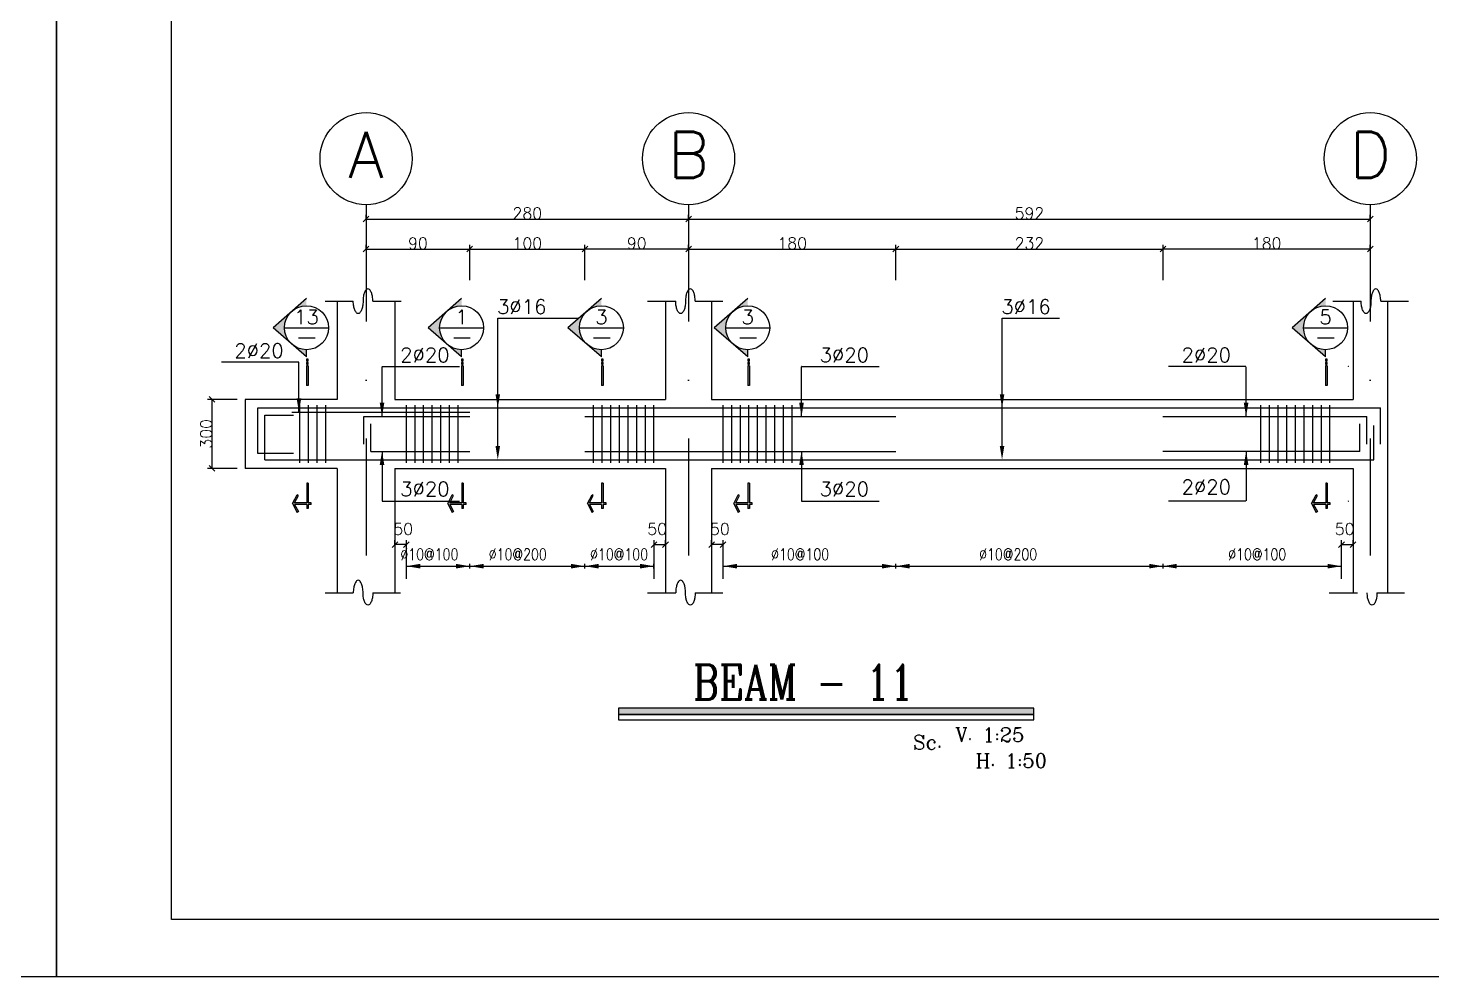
# Model space of a CAD drawing. Header units: millimetres. Extents: x -231 to 30223, y -7037 to 7120.
# Drawn here: x 17623 to 20061, y 253 to 1901 of the extents above; entities that cross this region are included whole.
import ezdxf
from ezdxf.enums import TextEntityAlignment as Align

# ---------------------------------------------------------------- set-up
doc = ezdxf.new("R2010")
doc.units = ezdxf.units.MM
for name, pattern in [('CENTER', [2, 1.25, -0.25, 0.25, -0.25]), ('DASHDOTX2', [50.8, 25.4, -12.7, 0, -12.7]), ('DASHED', [0.75, 0.5, -0.25])]:
    doc.linetypes.add(name, pattern=pattern)
for name, color, linetype in [('2', 2, 'Continuous'), ('3', 3, 'Continuous'), ('44', 150, 'Continuous'), ('5', 7, 'Continuous'), ('ax', 1, 'DASHDOTX2'), ('AXE', 8, 'CENTER'), ('CADR', 2, 'Continuous'), ('COV', 4, 'Continuous'), ('DIM', 1, 'Continuous'), ('DST', 1, 'Continuous'), ('HAT', 4, 'Continuous'), ('KH', 3, 'Continuous'), ('STT', 6, 'Continuous'), ('TEX', 4, 'Continuous'), ('TX', 2, 'Continuous'), ('TX1', 3, 'Continuous')]:
    doc.layers.add(name, color=color, linetype=linetype)
doc.styles.add('RC2', font='ROMANC.SHX', dxfattribs={"height": 25})
doc.styles.add('RC5', font='ROMANC.SHX', dxfattribs={"height": 50})
doc.styles.add('ROMANS', font='romans.shx')
doc.dimstyles.new('SC25', dxfattribs={"dimscale": 0.1, "dimtxt": 200, "dimasz": 0.5, "dimexe": 75, "dimexo": 0, "dimgap": 0, "dimtad": 1, "dimdec": 0, "dimlfac": 2.5, "dimdsep": 46, "dimtxsty": 'ROMANS', "dimblk": 'TIC', "dimcen": 0, "dimclrd": 44, "dimclre": 13, "dimclrt": 62, "dimadec": 0, "dimazin": 0, "dimtfac": 0.925926, "dimtdec": 0, "dimtix": 1, "dimtmove": 2, "dimatfit": 3, "dimldrblk": 'TIC', "dimfxl": 1, "dimtolj": 1, "dimarcsym": 0})
doc.dimstyles.new('SC50', dxfattribs={"dimscale": 0.1, "dimtxt": 200, "dimasz": 0.5, "dimexe": 75, "dimexo": 0, "dimgap": 0, "dimtad": 1, "dimdec": 0, "dimlfac": 0.5, "dimdsep": 46, "dimtxsty": 'ROMANS', "dimblk": 'TIC', "dimcen": 0, "dimclrd": 44, "dimclre": 1, "dimclrt": 62, "dimadec": 0, "dimazin": 0, "dimtfac": 0.925926, "dimtdec": 0, "dimtix": 1, "dimtmove": 2, "dimatfit": 3, "dimldrblk": 'TIC', "dimfxl": 1, "dimtolj": 1, "dimarcsym": 0})

# ---------------------------------------------------------------- blocks, each defined once
blk = doc.blocks.new('A$C7AB130F0')
at = {"layer": 'DST'}
for p, q in [((8.2, 4), (438.2, 4)), ((8.2, 4), (438.2, 4)), ((118.2, 0), (118.2, 8)), ((318.2, 0), (318.2, 8)), ((558.2, 4), (1632.2, 4)), ((558.2, 4), (1632.2, 4)), ((858.2, 0), (858.2, 8)), ((1322.2, 0), (1322.2, 8))]:
    blk.add_line(p, q, dxfattribs=at)
for points in [[(94.2, 8), (118.2, 4), (94.2, 0)], [(142.2, 8), (118.2, 4), (142.2, 0)], [(294.2, 8), (318.2, 4), (294.2, 0)], [(342.2, 8), (318.2, 4), (342.2, 0)], [(834.2, 8), (858.2, 4), (834.2, 0)], [(882.2, 8), (858.2, 4), (882.2, 0)], [(1298.2, 8), (1322.2, 4), (1298.2, 0)], [(1346.2, 8), (1322.2, 4), (1346.2, 0)]]:
    blk.add_solid(points, dxfattribs=at)
at = {"layer": 'TX1', "style": 'ROMANS', "width": 0.8}
for s, p in [('%%c10@100', (-2.3, 14.7)), ('%%c10@200', (151.2, 14.6)), ('%%c10@100', (327.1, 14.7)), ('%%c10@100', (641.6, 14.7)), ('%%c10@200', (1002.9, 14.6)), ('%%c10@100', (1435.4, 14.7))]:
    blk.add_text(s, height=20, dxfattribs=at).set_placement(p)
blk = doc.blocks.new('TIC')
blk.add_line((-100, -100), (100, 100))
blk = doc.blocks.new('*D255')
at = {"layer": 'DIM', "color": 1, "lineweight": -2, "transparency": 16777216}
for p, q in [((18769.8, 1569.4), (18769.8, 1576.9)), ((19953.8, 1569.4), (19953.8, 1576.9))]:
    blk.add_line(p, q, dxfattribs=at)
at = {"layer": 'DIM', "color": 44, "lineweight": -2, "transparency": 16777216}
blk.add_line((18769.8, 1569.4), (19953.7, 1569.4), dxfattribs=at)
at = {"layer": 'DIM', "color": 44, "lineweight": -2, "transparency": 16777216, "xscale": 0.05, "yscale": 0.05, "zscale": 0.05, "rotation": 180}
blk.add_blockref('TIC', (18769.8, 1569.4), dxfattribs=at)
at = {"layer": 'DIM', "color": 44, "lineweight": -2, "transparency": 16777216, "xscale": 0.05, "yscale": 0.05, "zscale": 0.05}
blk.add_blockref('TIC', (19953.8, 1569.4), dxfattribs=at)
at = {"layer": 'DIM', "color": 62, "transparency": 16777216, "insert": (19361.8, 1579.4), "char_height": 20, "attachment_point": 5, "style": 'ROMANS'}
blk.add_mtext('\\A1;592', dxfattribs=at)
blk = doc.blocks.new('*D256')
at = {"layer": 'DIM', "color": 1, "lineweight": -2, "transparency": 16777216}
for p, q in [((19129.8, 1463.5), (19129.8, 1524.8)), ((19593.8, 1463.5), (19593.8, 1524.8))]:
    blk.add_line(p, q, dxfattribs=at)
at = {"layer": 'DIM', "color": 44, "lineweight": -2, "transparency": 16777216}
blk.add_line((19129.8, 1517.3), (19593.7, 1517.3), dxfattribs=at)
at = {"layer": 'DIM', "color": 44, "lineweight": -2, "transparency": 16777216, "xscale": 0.05, "yscale": 0.05, "zscale": 0.05, "rotation": 180}
blk.add_blockref('TIC', (19129.8, 1517.3), dxfattribs=at)
at = {"layer": 'DIM', "color": 44, "lineweight": -2, "transparency": 16777216, "xscale": 0.05, "yscale": 0.05, "zscale": 0.05}
blk.add_blockref('TIC', (19593.8, 1517.3), dxfattribs=at)
at = {"layer": 'DIM', "color": 62, "transparency": 16777216, "insert": (19361.8, 1527.3), "char_height": 20, "attachment_point": 5, "style": 'ROMANS'}
blk.add_mtext('\\A1;232', dxfattribs=at)
blk = doc.blocks.new('EEE')
at = {"layer": '5'}
h = blk.add_hatch(color=256, dxfattribs=at)
h.paths.add_polyline_path([(-25.1, 28.8), (-58.1, 0), (-25.1, -28.8, -0.454846)])
h.paths.add_polyline_path([(-25.1, -28.8), (0, -50.6), (0, -38.2, -0.181206)])
h.paths.add_polyline_path([(0, 38.2), (0, 50.6), (-25.1, 28.8, -0.181206)])
h = blk.add_hatch(color=256, dxfattribs=at)
h.paths.add_polyline_path([(2.9, -57.6), (2.9, -54.7), (0, -54.7), (0, -57.6)])
h.paths.add_polyline_path([(0, -63.5), (2.9, -63.5), (2.9, -60.5), (0, -60.5)])
h.paths.add_polyline_path([(2.9, -66.4), (0, -66.4), (0, -100.6), (2.9, -100.6)])
blk.add_hatch(color=256, dxfattribs=at).paths.add_polyline_path([(0.4, -306.8), (0.4, -314.3), (2.9, -314.3), (2.9, -306.8), (8, -306.8), (8, -304.3), (2.9, -304.3), (2.9, -270), (0.4, -270), (0.4, -304.3), (-20.7, -304.3), (-14.1, -291.7), (-16.3, -290.5), (-24.2, -305.6), (-16.3, -320.7), (-14.1, -319.5), (-20.7, -306.8)])
at = {"layer": '2'}
for p, q in [((0, 50.6), (-58.1, 0)), ((0, -50.6), (-58.1, 0)), ((-38.2, 0), (38.2, 0)), ((0, -50.6), (0, -38.2)), ((2.9, -66.4), (0, -66.4)), ((0, -66.4), (0, -100.6)), ((2.9, -66.4), (2.9, -100.6)), ((2.9, -100.6), (0, -100.6)), ((-24.2, -305.6), (-16.3, -290.5)), ((-14.1, -291.7), (-16.3, -290.5)), ((2.9, -270), (0.4, -270)), ((-24.2, -305.6), (-16.3, -320.7)), ((2.9, -314.3), (0.4, -314.3)), ((8, -306.8), (8, -304.3)), ((-14.1, -319.5), (-16.3, -320.7))]:
    blk.add_line(p, q, dxfattribs=at)
for points in [[(0, -57.6), (2.9, -57.6), (2.9, -54.7), (0, -54.7)], [(0, -63.5), (2.9, -63.5), (2.9, -60.5), (0, -60.5)]]:
    blk.add_lwpolyline(points, close=True, dxfattribs=at)
for points in [[(0.4, -304.3), (-20.7, -304.3), (-14.1, -291.7)], [(0.4, -270), (0.4, -304.3)], [(2.9, -270), (2.9, -304.3)], [(0.4, -306.8), (-20.7, -306.8), (-14.1, -319.5)], [(0.4, -306.8), (0.4, -314.3)], [(8, -304.3), (2.9, -304.3)], [(8, -306.8), (2.9, -306.8)], [(2.9, -306.8), (2.9, -314.3)]]:
    blk.add_lwpolyline(points, dxfattribs=at)
blk.add_circle((0, 0), 38.2, dxfattribs=at)
at = {"layer": '3'}
blk.add_line((-13.7, -17.7), (15, -17.7), dxfattribs=at)
at = {"layer": 'TX1', "style": 'ROMANS'}
blk.add_attdef('B', text='', height=25, dxfattribs=at).set_placement((0, 18.7), align=Align.MIDDLE_CENTER)
blk = doc.blocks.new('*D258')
at = {"layer": 'DIM', "color": 13, "lineweight": -2, "transparency": 16777216}
for p, q in [((17986.1, 1256.2), (17934.6, 1256.2)), ((17986.1, 1136.2), (17934.6, 1136.2))]:
    blk.add_line(p, q, dxfattribs=at)
at = {"layer": 'DIM', "color": 44, "lineweight": -2, "transparency": 16777216}
blk.add_line((17942.1, 1256.1), (17942.1, 1136.2), dxfattribs=at)
at = {"layer": 'DIM', "color": 44, "lineweight": -2, "transparency": 16777216, "xscale": 0.05, "yscale": 0.05, "zscale": 0.05}
for p, rotation in [((17942.1, 1256.2), 90), ((17942.1, 1136.2), 270)]:
    blk.add_blockref('TIC', p, dxfattribs=dict(at, rotation=rotation))
at = {"layer": 'DIM', "color": 62, "transparency": 16777216, "insert": (17932.1, 1196.2), "char_height": 20, "attachment_point": 5, "rotation": 90, "style": 'ROMANS'}
blk.add_mtext('\\A1;300', dxfattribs=at)
blk = doc.blocks.new('*D260')
at = {"layer": 'DIM', "color": 13, "lineweight": -2, "transparency": 16777216}
for p, q in [((18709.8, 944.6), (18709.8, 1011.4)), ((18729.8, 1003.9), (18729.8, 1011.4))]:
    blk.add_line(p, q, dxfattribs=at)
at = {"layer": 'DIM', "color": 44, "lineweight": -2, "transparency": 16777216}
blk.add_line((18709.8, 1003.9), (18729.7, 1003.9), dxfattribs=at)
at = {"layer": 'DIM', "color": 44, "lineweight": -2, "transparency": 16777216, "xscale": 0.05, "yscale": 0.05, "zscale": 0.05, "rotation": 180}
blk.add_blockref('TIC', (18709.8, 1003.9), dxfattribs=at)
at = {"layer": 'DIM', "color": 44, "lineweight": -2, "transparency": 16777216, "xscale": 0.05, "yscale": 0.05, "zscale": 0.05}
blk.add_blockref('TIC', (18729.8, 1003.9), dxfattribs=at)
at = {"layer": 'DIM', "color": 62, "transparency": 16777216, "insert": (18715.3, 1030.9), "char_height": 20, "attachment_point": 5, "style": 'ROMANS'}
blk.add_mtext('\\A1;50', dxfattribs=at)
blk = doc.blocks.new('*D261')
at = {"layer": 'DIM', "color": 13, "lineweight": -2, "transparency": 16777216}
for p, q in [((18259.8, 1003.9), (18259.8, 1011.4)), ((18279.8, 944.6), (18279.8, 1011.4))]:
    blk.add_line(p, q, dxfattribs=at)
at = {"layer": 'DIM', "color": 44, "lineweight": -2, "transparency": 16777216}
blk.add_line((18279.7, 1003.9), (18259.8, 1003.9), dxfattribs=at)
at = {"layer": 'DIM', "color": 44, "lineweight": -2, "transparency": 16777216, "xscale": 0.05, "yscale": 0.05, "zscale": 0.05, "rotation": 180}
blk.add_blockref('TIC', (18259.8, 1003.9), dxfattribs=at)
at = {"layer": 'DIM', "color": 44, "lineweight": -2, "transparency": 16777216, "xscale": 0.05, "yscale": 0.05, "zscale": 0.05}
blk.add_blockref('TIC', (18279.8, 1003.9), dxfattribs=at)
at = {"layer": 'DIM', "color": 62, "transparency": 16777216, "insert": (18274.2, 1030.9), "char_height": 20, "attachment_point": 5, "style": 'ROMANS'}
blk.add_mtext('\\A1;50', dxfattribs=at)
blk = doc.blocks.new('*D262')
at = {"layer": 'DIM', "color": 13, "lineweight": -2, "transparency": 16777216}
for p, q in [((18809.8, 1003.9), (18809.8, 1011.4)), ((18829.8, 944.6), (18829.8, 1011.4))]:
    blk.add_line(p, q, dxfattribs=at)
at = {"layer": 'DIM', "color": 44, "lineweight": -2, "transparency": 16777216}
blk.add_line((18829.7, 1003.9), (18809.8, 1003.9), dxfattribs=at)
at = {"layer": 'DIM', "color": 44, "lineweight": -2, "transparency": 16777216, "xscale": 0.05, "yscale": 0.05, "zscale": 0.05, "rotation": 180}
blk.add_blockref('TIC', (18809.8, 1003.9), dxfattribs=at)
at = {"layer": 'DIM', "color": 44, "lineweight": -2, "transparency": 16777216, "xscale": 0.05, "yscale": 0.05, "zscale": 0.05}
blk.add_blockref('TIC', (18829.8, 1003.9), dxfattribs=at)
at = {"layer": 'DIM', "color": 62, "transparency": 16777216, "insert": (18824.2, 1030.9), "char_height": 20, "attachment_point": 5, "style": 'ROMANS'}
blk.add_mtext('\\A1;50', dxfattribs=at)
blk = doc.blocks.new('*D277')
at = {"layer": 'DIM', "color": 1, "lineweight": -2, "transparency": 16777216}
for p, q in [((18769.8, 1517.3), (18769.8, 1524.8)), ((19129.8, 1463.5), (19129.8, 1524.8))]:
    blk.add_line(p, q, dxfattribs=at)
at = {"layer": 'DIM', "color": 44, "lineweight": -2, "transparency": 16777216}
blk.add_line((18769.8, 1517.3), (19129.7, 1517.3), dxfattribs=at)
at = {"layer": 'DIM', "color": 44, "lineweight": -2, "transparency": 16777216, "xscale": 0.05, "yscale": 0.05, "zscale": 0.05, "rotation": 180}
blk.add_blockref('TIC', (18769.8, 1517.3), dxfattribs=at)
at = {"layer": 'DIM', "color": 44, "lineweight": -2, "transparency": 16777216, "xscale": 0.05, "yscale": 0.05, "zscale": 0.05}
blk.add_blockref('TIC', (19129.8, 1517.3), dxfattribs=at)
at = {"layer": 'DIM', "color": 62, "transparency": 16777216, "insert": (18949.8, 1527.3), "char_height": 20, "attachment_point": 5, "style": 'ROMANS'}
blk.add_mtext('\\A1;180', dxfattribs=at)
blk = doc.blocks.new('*D278')
at = {"layer": 'DIM', "color": 1, "lineweight": -2, "transparency": 16777216}
for p, q in [((18389.8, 1517.3), (18389.8, 1524.8)), ((18589.8, 1463.5), (18589.8, 1524.8))]:
    blk.add_line(p, q, dxfattribs=at)
at = {"layer": 'DIM', "color": 44, "lineweight": -2, "transparency": 16777216}
blk.add_line((18389.8, 1517.3), (18589.7, 1517.3), dxfattribs=at)
at = {"layer": 'DIM', "color": 44, "lineweight": -2, "transparency": 16777216, "xscale": 0.05, "yscale": 0.05, "zscale": 0.05, "rotation": 180}
blk.add_blockref('TIC', (18389.8, 1517.3), dxfattribs=at)
at = {"layer": 'DIM', "color": 44, "lineweight": -2, "transparency": 16777216, "xscale": 0.05, "yscale": 0.05, "zscale": 0.05}
blk.add_blockref('TIC', (18589.8, 1517.3), dxfattribs=at)
at = {"layer": 'DIM', "color": 62, "transparency": 16777216, "insert": (18489.8, 1527.3), "char_height": 20, "attachment_point": 5, "style": 'ROMANS'}
blk.add_mtext('\\A1;100', dxfattribs=at)
blk = doc.blocks.new('*D279')
at = {"layer": 'DIM', "color": 1, "lineweight": -2, "transparency": 16777216}
for p, q in [((18589.8, 1463.5), (18589.8, 1524.8)), ((18769.8, 1517.3), (18769.8, 1524.8))]:
    blk.add_line(p, q, dxfattribs=at)
at = {"layer": 'DIM', "color": 44, "lineweight": -2, "transparency": 16777216}
blk.add_line((18769.7, 1517.3), (18589.8, 1517.3), dxfattribs=at)
at = {"layer": 'DIM', "color": 44, "lineweight": -2, "transparency": 16777216, "xscale": 0.05, "yscale": 0.05, "zscale": 0.05, "rotation": 180}
blk.add_blockref('TIC', (18589.8, 1517.3), dxfattribs=at)
at = {"layer": 'DIM', "color": 44, "lineweight": -2, "transparency": 16777216, "xscale": 0.05, "yscale": 0.05, "zscale": 0.05}
blk.add_blockref('TIC', (18769.8, 1517.3), dxfattribs=at)
at = {"layer": 'DIM', "color": 62, "transparency": 16777216, "insert": (18679.8, 1527.3), "char_height": 20, "attachment_point": 5, "style": 'ROMANS'}
blk.add_mtext('\\A1;90', dxfattribs=at)
blk = doc.blocks.new('*D280')
at = {"layer": 'DIM', "color": 1, "lineweight": -2, "transparency": 16777216}
for p, q in [((18209.8, 1517.3), (18209.8, 1524.8)), ((18389.8, 1463.5), (18389.8, 1524.8))]:
    blk.add_line(p, q, dxfattribs=at)
at = {"layer": 'DIM', "color": 44, "lineweight": -2, "transparency": 16777216}
blk.add_line((18209.8, 1517.3), (18389.7, 1517.3), dxfattribs=at)
at = {"layer": 'DIM', "color": 44, "lineweight": -2, "transparency": 16777216, "xscale": 0.05, "yscale": 0.05, "zscale": 0.05, "rotation": 180}
blk.add_blockref('TIC', (18209.8, 1517.3), dxfattribs=at)
at = {"layer": 'DIM', "color": 44, "lineweight": -2, "transparency": 16777216, "xscale": 0.05, "yscale": 0.05, "zscale": 0.05}
blk.add_blockref('TIC', (18389.8, 1517.3), dxfattribs=at)
at = {"layer": 'DIM', "color": 62, "transparency": 16777216, "insert": (18299.8, 1527.3), "char_height": 20, "attachment_point": 5, "style": 'ROMANS'}
blk.add_mtext('\\A1;90', dxfattribs=at)
blk = doc.blocks.new('*D281')
at = {"layer": 'DIM', "color": 1, "lineweight": -2, "transparency": 16777216}
for p, q in [((18209.8, 1569.4), (18209.8, 1576.9)), ((18769.8, 1569.4), (18769.8, 1576.9))]:
    blk.add_line(p, q, dxfattribs=at)
at = {"layer": 'DIM', "color": 44, "lineweight": -2, "transparency": 16777216}
blk.add_line((18209.8, 1569.4), (18769.7, 1569.4), dxfattribs=at)
at = {"layer": 'DIM', "color": 44, "lineweight": -2, "transparency": 16777216, "xscale": 0.05, "yscale": 0.05, "zscale": 0.05, "rotation": 180}
blk.add_blockref('TIC', (18209.8, 1569.4), dxfattribs=at)
at = {"layer": 'DIM', "color": 44, "lineweight": -2, "transparency": 16777216, "xscale": 0.05, "yscale": 0.05, "zscale": 0.05}
blk.add_blockref('TIC', (18769.8, 1569.4), dxfattribs=at)
at = {"layer": 'DIM', "color": 62, "transparency": 16777216, "insert": (18489.8, 1579.4), "char_height": 20, "attachment_point": 5, "style": 'ROMANS'}
blk.add_mtext('\\A1;280', dxfattribs=at)
blk = doc.blocks.new('*D295')
at = {"layer": 'DIM', "color": 13, "lineweight": -2, "transparency": 16777216}
for p, q in [((19903.8, 944.6), (19903.8, 1011.4)), ((19923.8, 1003.9), (19923.8, 1011.4))]:
    blk.add_line(p, q, dxfattribs=at)
at = {"layer": 'DIM', "color": 44, "lineweight": -2, "transparency": 16777216}
blk.add_line((19903.8, 1003.9), (19923.7, 1003.9), dxfattribs=at)
at = {"layer": 'DIM', "color": 44, "lineweight": -2, "transparency": 16777216, "xscale": 0.05, "yscale": 0.05, "zscale": 0.05, "rotation": 180}
blk.add_blockref('TIC', (19903.8, 1003.9), dxfattribs=at)
at = {"layer": 'DIM', "color": 44, "lineweight": -2, "transparency": 16777216, "xscale": 0.05, "yscale": 0.05, "zscale": 0.05}
blk.add_blockref('TIC', (19923.8, 1003.9), dxfattribs=at)
at = {"layer": 'DIM', "color": 62, "transparency": 16777216, "insert": (19909.3, 1030.9), "char_height": 20, "attachment_point": 5, "style": 'ROMANS'}
blk.add_mtext('\\A1;50', dxfattribs=at)
blk = doc.blocks.new('*D307')
at = {"layer": 'DIM', "color": 1, "lineweight": -2, "transparency": 16777216}
for p, q in [((19593.8, 1463.5), (19593.8, 1524.8)), ((19953.8, 1517.3), (19953.8, 1524.8))]:
    blk.add_line(p, q, dxfattribs=at)
at = {"layer": 'DIM', "color": 44, "lineweight": -2, "transparency": 16777216}
blk.add_line((19953.7, 1517.3), (19593.8, 1517.3), dxfattribs=at)
at = {"layer": 'DIM', "color": 44, "lineweight": -2, "transparency": 16777216, "xscale": 0.05, "yscale": 0.05, "zscale": 0.05, "rotation": 180}
blk.add_blockref('TIC', (19593.8, 1517.3), dxfattribs=at)
at = {"layer": 'DIM', "color": 44, "lineweight": -2, "transparency": 16777216, "xscale": 0.05, "yscale": 0.05, "zscale": 0.05}
blk.add_blockref('TIC', (19953.8, 1517.3), dxfattribs=at)
at = {"layer": 'DIM', "color": 62, "transparency": 16777216, "insert": (19773.8, 1527.3), "char_height": 20, "attachment_point": 5, "style": 'ROMANS'}
blk.add_mtext('\\A1;180', dxfattribs=at)

msp = doc.modelspace()

# ---------------------------------------------------------------- linework, layer by layer
at = {"layer": '2'}
for centre in [(18209.751332, 1674.368976), (18769.751332, 1674.368976), (19953.751332, 1674.368976)]:
    msp.add_circle(centre, 80, dxfattribs=at)
at = {"layer": '3'}
for points in [[(19369.555484, 719.331573), (18648.19627, 719.331573), (18648.19627, 708.670171), (19369.555484, 708.670171)], [(19369.555484, 708.670171), (18648.19627, 708.670171), (18648.19627, 699.074915), (19369.555484, 699.074915)]]:
    msp.add_lwpolyline(points, close=True, dxfattribs=at)
msp.add_trace([(18648.19627, 719.331573), (18648.19627, 708.670171), (19369.555484, 719.331573), (19369.555484, 708.670171)], dxfattribs=at)
at = {"layer": 'ax', "ltscale": 8}
for p, q in [((18209.751332, 1594.368976), (18209.751332, 900.421029)), ((18769.751332, 1594.368976), (18769.751332, 900.421029)), ((19953.751332, 1594.368976), (19953.751332, 900.421029))]:
    msp.add_line(p, q, dxfattribs=at)
at = {"layer": 'CADR', "color": 15}
for points in [[(17672.062068, 6192.621269), (17672.062068, 252.621269), (9262.062068, 252.621269), (9262.062068, 6192.621269), (17672.062068, 6192.621269)], [(26082.062068, 6192.621269), (26082.062068, 252.621269), (17672.062068, 252.621269), (17672.062068, 6192.621269), (26082.062068, 6192.621269)]]:
    msp.add_lwpolyline(points, dxfattribs=at)
at = {"layer": 'CADR'}
msp.add_lwpolyline([(25982.062068, 6092.621269), (25982.062068, 352.621269), (17872.062068, 352.621269), (17872.062068, 6092.621269)], close=True, dxfattribs=at)
at = {"layer": 'COV'}
for p, q in [((18159.751332, 1426.644402), (18159.751332, 1256.162996)), ((18259.751332, 1426.644402), (18259.751332, 1256.162996)), ((18729.751332, 1426.644402), (18729.751332, 1256.162996)), ((18809.751332, 1426.644402), (18809.751332, 1256.162996)), ((19923.751332, 1426.644402), (19923.751332, 1256.162996)), ((19983.751332, 1426.644402), (19983.751332, 920.236718)), ((17999.751332, 1256.162996), (17999.751332, 1136.162996)), ((18159.751332, 1256.162996), (17999.751332, 1256.162996)), ((18259.751332, 1256.162996), (18729.751332, 1256.162996)), ((18809.751332, 1256.162996), (19923.751332, 1256.162996)), ((18159.751332, 1136.162996), (17999.751332, 1136.162996)), ((18159.751332, 1136.162996), (18159.751332, 920.236718)), ((18259.751332, 1136.162996), (18259.751332, 920.236718)), ((18259.751332, 1136.162996), (18729.751332, 1136.162996)), ((18729.751332, 1136.162996), (18729.751332, 920.236718)), ((18809.751332, 1136.162996), (19923.751332, 1136.162996)), ((18809.751332, 1136.162996), (18809.751332, 920.236718)), ((19923.751332, 1136.162996), (19923.751332, 920.236718))]:
    msp.add_line(p, q, dxfattribs=at)
at = {"layer": 'DST'}
for p, q in [((18138.478332, 1426.644402), (18187.578672, 1426.644402)), ((18221.395482, 1426.644402), (18270.495822, 1426.644402)), ((18698.478332, 1426.644402), (18747.578672, 1426.644402)), ((18781.395482, 1426.644402), (18829.437765, 1426.644402)), ((19888.921933, 1426.644402), (19938.022273, 1426.644402)), ((19971.839082, 1426.644402), (20019.881366, 1426.644402)), ((18438.479891, 1397.298281), (18578.402423, 1397.298281)), ((18438.479891, 1241.162996), (18438.479891, 1397.298281)), ((19314.269408, 1397.298281), (19414.19194, 1397.298281)), ((19314.269408, 1241.162996), (19314.269408, 1397.298281)), ((18092.600298, 1320.779544), (17958.47205, 1320.779544)), ((18093.100298, 1233.799466), (18093.100298, 1320.279544)), ((18438.479891, 1175.162996), (18438.479891, 1319.230639)), ((19314.269408, 1175.162996), (19314.269408, 1319.230639)), ((18237.454513, 1226.162996), (18237.454513, 1312.643075)), ((18237.954513, 1313.143075), (18372.082761, 1313.143075)), ((18965.967671, 1226.162996), (18965.967671, 1312.643075)), ((18966.467671, 1313.143075), (19100.595919, 1313.143075)), ((19737.619531, 1313.143075), (19603.491283, 1313.143075)), ((19738.119531, 1226.162996), (19738.119531, 1312.643075)), ((18237.454513, 1166.162996), (18237.454513, 1079.682918)), ((18965.967671, 1166.162996), (18965.967671, 1079.682918)), ((19738.119531, 1166.162996), (19738.119531, 1079.682918)), ((18237.954513, 1079.182918), (18372.082761, 1079.182918)), ((18966.467671, 1079.182918), (19100.595919, 1079.182918)), ((19737.619531, 1079.182918), (19603.491283, 1079.182918)), ((18279.751332, 962.304133), (18279.751332, 970.304133)), ((18279.751332, 966.304133), (18709.751332, 966.304133)), ((18709.751332, 962.304133), (18709.751332, 970.304133)), ((18829.751332, 962.304133), (18829.751332, 970.304133)), ((18829.751332, 966.304133), (19903.751332, 966.304133)), ((19903.751332, 962.304133), (19903.751332, 970.304133)), ((18138.478332, 920.236718), (18187.578672, 920.236718)), ((18221.395482, 920.236718), (18269.437765, 920.236718)), ((18698.478332, 920.236718), (18747.578672, 920.236718)), ((18781.395482, 920.236718), (18829.437765, 920.236718)), ((19882.478332, 920.236718), (19931.578672, 920.236718)), ((19965.395481, 920.236718), (20013.437765, 920.236718))]:
    msp.add_line(p, q, dxfattribs=at)
for points in [[(18221.395482, 1426.644402, 0.0403680359), (18220.685842, 1435.41971, 0.0533262152), (18218.919303, 1441.854311, 0.0964678183), (18215.650039, 1446.990607, 0.2057382443), (18212.94128, 1448.154461, 0.2057382443), (18210.232521, 1446.990607, 0.0964678183), (18206.963256, 1441.854311, 0.0533262152), (18205.196717, 1435.41971, 0.0403680359), (18204.487077, 1426.644402, 0.0403680359)], [(18781.395482, 1426.644402, 0.0403680359), (18780.685842, 1435.41971, 0.0533262152), (18778.919303, 1441.854311, 0.0964678183), (18775.650039, 1446.990607, 0.2057382443), (18772.94128, 1448.154461, 0.2057382443), (18770.232521, 1446.990607, 0.0964678183), (18766.963256, 1441.854311, 0.0533262152), (18765.196717, 1435.41971, 0.0403680359), (18764.487077, 1426.644402, 0.0403680359)], [(19971.839082, 1426.644402, 0.0403680359), (19971.129442, 1435.41971, 0.0533262152), (19969.362904, 1441.854311, 0.0964678183), (19966.093639, 1446.990607, 0.2057382443), (19963.38488, 1448.154461, 0.2057382443), (19960.676121, 1446.990607, 0.0964678183), (19957.406856, 1441.854311, 0.0533262152), (19955.640318, 1435.41971, 0.0403680359), (19954.930677, 1426.644402, 0.0403680359)], [(18204.487077, 1426.644402, -0.0403680359), (18203.777437, 1417.869094, -0.0533262152), (18202.010899, 1411.434493, -0.0964678183), (18198.741634, 1406.298197, -0.2057382443), (18196.032875, 1405.134343, -0.2057382443), (18193.324116, 1406.298197, -0.0964678183), (18190.054851, 1411.434493, -0.0533262152), (18188.288313, 1417.869094, -0.0403680359), (18187.578672, 1426.644402, -0.0403680359)], [(18764.487077, 1426.644402, -0.0403680359), (18763.777437, 1417.869094, -0.0533262152), (18762.010899, 1411.434493, -0.0964678183), (18758.741634, 1406.298197, -0.2057382443), (18756.032875, 1405.134343, -0.2057382443), (18753.324116, 1406.298197, -0.0964678183), (18750.054851, 1411.434493, -0.0533262152), (18748.288313, 1417.869094, -0.0403680359), (18747.578672, 1426.644402, -0.0403680359)], [(19954.930677, 1426.644402, -0.0403680359), (19954.221037, 1417.869094, -0.0533262152), (19952.454499, 1411.434493, -0.0964678183), (19949.185234, 1406.298197, -0.2057382443), (19946.476475, 1405.134343, -0.2057382443), (19943.767716, 1406.298197, -0.0964678183), (19940.498451, 1411.434493, -0.0533262152), (19938.731913, 1417.869094, -0.0403680359), (19938.022273, 1426.644402, -0.0403680359)], [(18204.487077, 920.236718, 0.0403680359), (18203.777437, 929.012025, 0.0533262152), (18202.010899, 935.446627, 0.0964678183), (18198.741634, 940.582923, 0.2057382443), (18196.032875, 941.746777, 0.2057382443), (18193.324116, 940.582923, 0.0964678183), (18190.054851, 935.446627, 0.0533262152), (18188.288313, 929.012025, 0.0403680359), (18187.578672, 920.236718, 0.0403680359)], [(18764.487077, 920.236718, 0.0403680359), (18763.777437, 929.012025, 0.0533262152), (18762.010899, 935.446627, 0.0964678183), (18758.741634, 940.582923, 0.2057382443), (18756.032875, 941.746777, 0.2057382443), (18753.324116, 940.582923, 0.0964678183), (18750.054851, 935.446627, 0.0533262152), (18748.288313, 929.012025, 0.0403680359), (18747.578672, 920.236718, 0.0403680359)], [(18221.395482, 920.236718, -0.0403680359), (18220.685842, 911.46141, -0.0533262152), (18218.919303, 905.026809, -0.0964678183), (18215.650039, 899.890513, -0.2057382443), (18212.94128, 898.726659, -0.2057382443), (18210.232521, 899.890513, -0.0964678183), (18206.963256, 905.026809, -0.0533262152), (18205.196717, 911.46141, -0.0403680359), (18204.487077, 920.236718, -0.0403680359)], [(18781.395482, 920.236718, -0.0403680359), (18780.685842, 911.46141, -0.0533262152), (18778.919303, 905.026809, -0.0964678183), (18775.650039, 899.890513, -0.2057382443), (18772.94128, 898.726659, -0.2057382443), (18770.232521, 899.890513, -0.0964678183), (18766.963256, 905.026809, -0.0533262152), (18765.196717, 911.46141, -0.0403680359), (18764.487077, 920.236718, -0.0403680359)], [(19965.395481, 920.236718, -0.0403680359), (19964.685841, 911.46141, -0.0533262152), (19962.919303, 905.026809, -0.0964678183), (19959.650038, 899.890513, -0.2057382443), (19956.941279, 898.726659, -0.2057382443), (19954.23252, 899.890513, -0.0964678183), (19950.963255, 905.026809, -0.0533262152), (19949.196717, 911.46141, -0.0403680359), (19948.487077, 920.236718, -0.0403680359)]]:
    msp.add_lwpolyline(points, format="xyb", dxfattribs=at)
for centre, start, end in [((18092.600298, 1320.279544), 0, 90), ((18237.954513, 1312.643075), 90, 180), ((18966.467671, 1312.643075), 90, 180), ((19915.548151, 1312.643075), 0, 90), ((18237.954513, 1079.682918), 180, 270), ((18966.467671, 1079.682918), 180, 270), ((19915.548151, 1079.682918), 270, 0)]:
    msp.add_arc(centre, 0.5, start, end, dxfattribs=at)
for points in [[(18097.100298, 1257.799466), (18093.100298, 1233.799466), (18089.100298, 1257.799466)], [(18233.454513, 1250.162996), (18237.454513, 1226.162996), (18241.454513, 1250.162996)], [(18434.479891, 1265.162996), (18438.479891, 1241.162996), (18442.479891, 1265.162996)], [(18961.967671, 1250.162996), (18965.967671, 1226.162996), (18969.967671, 1250.162996)], [(19310.269408, 1265.162996), (19314.269408, 1241.162996), (19318.269408, 1265.162996)], [(19742.119531, 1250.162996), (19738.119531, 1226.162996), (19734.119531, 1250.162996)], [(18434.479891, 1175.162996), (18438.479891, 1151.162996), (18442.479891, 1175.162996)], [(19310.269408, 1175.162996), (19314.269408, 1151.162996), (19318.269408, 1175.162996)], [(18233.454513, 1142.162996), (18237.454513, 1166.162996), (18241.454513, 1142.162996)], [(18961.967671, 1142.162996), (18965.967671, 1166.162996), (18969.967671, 1142.162996)], [(19742.119531, 1142.162996), (19738.119531, 1166.162996), (19734.119531, 1142.162996)], [(18303.751332, 970.304133), (18279.751332, 966.304133), (18303.751332, 962.304133)], [(18685.751332, 970.304133), (18709.751332, 966.304133), (18685.751332, 962.304133)], [(18853.751332, 970.304133), (18829.751332, 966.304133), (18853.751332, 962.304133)], [(19879.751332, 970.304133), (19903.751332, 966.304133), (19879.751332, 962.304133)]]:
    msp.add_solid(points, dxfattribs=at)
at = {"layer": 'KH'}
for p, q in [((18094.751332, 1145.636177), (18094.751332, 1246.162996)), ((18109.751332, 1145.636177), (18109.751332, 1246.162996)), ((18124.751332, 1145.636177), (18124.751332, 1246.162996)), ((18139.751332, 1145.636177), (18139.751332, 1246.162996)), ((18279.751332, 1145.636177), (18279.751332, 1246.162996)), ((18294.751332, 1145.636177), (18294.751332, 1246.162996)), ((18309.751332, 1145.636177), (18309.751332, 1246.162996)), ((18324.751332, 1145.636177), (18324.751332, 1246.162996)), ((18339.751332, 1145.636177), (18339.751332, 1246.162996)), ((18354.751332, 1145.636177), (18354.751332, 1246.162996)), ((18369.751332, 1145.636177), (18369.751332, 1246.162996)), ((18604.751332, 1145.636177), (18604.751332, 1246.162996)), ((18619.751332, 1145.636177), (18619.751332, 1246.162996)), ((18634.751332, 1145.636177), (18634.751332, 1246.162996)), ((18649.751332, 1145.636177), (18649.751332, 1246.162996)), ((18664.751332, 1145.636177), (18664.751332, 1246.162996)), ((18679.751332, 1145.636177), (18679.751332, 1246.162996)), ((18694.751332, 1145.636177), (18694.751332, 1246.162996)), ((18709.751332, 1145.636177), (18709.751332, 1246.162996)), ((18829.751332, 1145.636177), (18829.751332, 1246.162996)), ((18844.751332, 1145.636177), (18844.751332, 1246.162996)), ((18859.751332, 1145.636177), (18859.751332, 1246.162996)), ((18874.751332, 1145.636177), (18874.751332, 1246.162996)), ((18889.751332, 1145.636177), (18889.751332, 1246.162996)), ((18904.751332, 1145.636177), (18904.751332, 1246.162996)), ((18919.751332, 1145.636177), (18919.751332, 1246.162996)), ((18919.751332, 1145.636177), (18919.751332, 1246.162996)), ((18934.751332, 1145.636177), (18934.751332, 1246.162996)), ((18949.751332, 1145.636177), (18949.751332, 1246.162996)), ((19763.751332, 1145.636177), (19763.751332, 1246.162996)), ((19778.751332, 1145.636177), (19778.751332, 1246.162996)), ((19793.751332, 1145.636177), (19793.751332, 1246.162996)), ((19808.751332, 1145.636177), (19808.751332, 1246.162996)), ((19823.751332, 1145.636177), (19823.751332, 1246.162996)), ((19838.751332, 1145.636177), (19838.751332, 1246.162996)), ((19853.751332, 1145.636177), (19853.751332, 1246.162996)), ((19868.751332, 1145.636177), (19868.751332, 1246.162996)), ((19883.751332, 1145.636177), (19883.751332, 1246.162996))]:
    msp.add_line(p, q, dxfattribs=at)
at = {"layer": 'STT'}
for p, q in [((18021.751332, 1241.162996), (19971.751332, 1241.162996)), ((18021.751332, 1162.226153), (18021.751332, 1241.162996)), ((18021.751332, 1178.353498), (18021.751332, 1241.162996)), ((18033.751332, 1228.578361), (18083.751332, 1228.578361)), ((18033.751332, 1151.162996), (18033.751332, 1228.578361)), ((18080.672552, 1233.799466), (18389.751332, 1233.799466)), ((18205.751332, 1226.162996), (18389.751332, 1226.162996)), ((18205.751332, 1178.353498), (18205.751332, 1226.162996)), ((18589.751332, 1226.162996), (19129.751332, 1226.162996)), ((19593.751332, 1226.162996), (19947.751332, 1226.162996)), ((19947.751332, 1178.353498), (19947.751332, 1226.162996)), ((19971.751332, 1178.353498), (19971.751332, 1241.162996)), ((18033.751332, 1151.162996), (18033.751332, 1210.5334)), ((18217.751332, 1165.636177), (18217.751332, 1213.445675)), ((19935.751332, 1165.636177), (19935.751332, 1213.445675)), ((19959.751332, 1151.162996), (19959.751332, 1210.5334)), ((18083.751332, 1162.226153), (18021.751332, 1162.226153)), ((18033.751332, 1151.162996), (19959.751332, 1151.162996)), ((18217.751332, 1165.636177), (18389.751332, 1165.636177)), ((18589.751332, 1165.636177), (19129.751332, 1165.636177)), ((19935.751332, 1165.636177), (19593.751332, 1165.636177))]:
    msp.add_line(p, q, dxfattribs=at)

# ---------------------------------------------------------------- block references
at = {"layer": 'AXE', "color": 190, "linetype": 'DASHED'}
msp.add_blockref('A$C7AB130F0', (18271.585645, 962.304132), dxfattribs=at)
at = {"layer": 'HAT'}
for p, values in [((18106.285001, 1380.566777), {'B': '13'}), ((18375.684405, 1380.566777), {'B': '1'}), ((18618.4374, 1380.566777), {'B': '3'}), ((18872.521447, 1380.566777), {'B': '3'}), ((19876.07534, 1380.566777), {'B': '5'})]:
    msp.add_blockref('EEE', p, dxfattribs=at).add_auto_attribs(values)

# ---------------------------------------------------------------- texts
at = {"layer": '44', "style": 'RC5', "width": 0.8}
msp.add_text('BEAM - 11', height=60, dxfattribs=at).set_placement((18777.570147, 734.956171))
at = {"layer": 'TEX', "color": 2, "style": 'RC2'}
for s, p in [('V. 1:25', (19232.961437, 660.953097)), ('Sc. ', (19159.599313, 647.952708)), ('H. 1:50', (19268.05448, 616.075185))]:
    msp.add_text(s, height=25, dxfattribs=at).set_placement(p)
at = {"layer": 'TX', "style": 'ROMANS'}
for s, p in [('A', (18209.751332, 1681.240966)), ('B', (18769.751332, 1681.240966)), ('D', (19953.751332, 1681.240966))]:
    msp.add_text(s, height=80, dxfattribs=at).set_placement(p, align=Align.MIDDLE)
at = {"layer": 'TX1', "style": 'ROMANS'}
for s, p in [('3%%C16', (18437.382488, 1404.885772)), ('3%%C16', (19313.172006, 1404.885772)), ('2%%C20', (17980.957096, 1328.367035)), ('2%%C20', (18268.975988, 1320.730565)), ('3%%C20', (18997.489145, 1320.730565)), ('2%%C20', (19626.010637, 1320.730565)), ('3%%C20', (18268.975988, 1087.980039)), ('3%%C20', (18997.489145, 1087.980039)), ('2%%C20', (19626.010637, 1091.657373))]:
    msp.add_text(s, height=25, dxfattribs=at).set_placement(p)

# ---------------------------------------------------------------- dimensions: what is measured, and where the dimension line sits
at = {"layer": 'DIM'}
for base, p1, p2, picture, middle in [((18769.751332, 1569.368976), (18209.751332, 1569.368976), (18769.751332, 1569.368976), '*D281', (18489.751332, 1579.368976)), ((19953.751332, 1569.368976), (18769.751332, 1569.368976), (19953.751332, 1569.368976), '*D255', (19361.751332, 1579.368976)), ((18389.751332, 1517.291262), (18209.751332, 1517.291262), (18389.751332, 1463.474958), '*D280', (18299.751332, 1527.291262)), ((18589.751332, 1517.291262), (18389.751332, 1517.291262), (18589.751332, 1463.474958), '*D278', (18489.751332, 1527.291262)), ((19129.751332, 1517.291262), (18769.751332, 1517.291262), (19129.751332, 1463.474958), '*D277', (18949.751332, 1527.291262)), ((19593.751332, 1517.291262), (19129.751332, 1463.474958), (19593.751332, 1463.474958), '*D256', (19361.751332, 1527.291262))]:
    dim = msp.add_linear_dim(base=base, p1=p1, p2=p2, dimstyle='SC50', dxfattribs=at)
    dim.commit()
    dim.dimension.update_dxf_attribs({"geometry": picture, "text_midpoint": middle})
for base, p1, p2, angle, dimstyle, picture, middle in [((18589.751332, 1517.291262), (18769.751332, 1517.291262), (18589.751332, 1463.474958), 180, 'SC50', '*D279', (18679.751332, 1527.291262)), ((19593.751332, 1517.291262), (19953.751332, 1517.291262), (19593.751332, 1463.474958), 180, 'SC50', '*D307', (19773.751332, 1527.291262)), ((17942.148434, 1136.162996), (17986.148434, 1256.162996), (17986.148434, 1136.162996), 90, 'SC25', '*D258', (17932.148434, 1196.162996))]:
    dim = msp.add_linear_dim(base=base, p1=p1, p2=p2, angle=angle, dimstyle=dimstyle, dxfattribs=at)
    dim.commit()
    dim.dimension.update_dxf_attribs({"geometry": picture, "text_midpoint": middle})
for base, p1, p2, picture, middle in [((18259.751332, 1003.908722), (18279.751332, 944.577427), (18259.751332, 1003.908722), '*D261', (18274.226991, 1030.908722)), ((18809.751332, 1003.908722), (18829.751332, 944.577427), (18809.751332, 1003.908722), '*D262', (18824.226991, 1030.908722))]:
    dim = msp.add_linear_dim(base=base, p1=p1, p2=p2, dimstyle='SC25', dxfattribs=at)
    dim.commit()
    dim.dimension.update_dxf_attribs({"geometry": picture, "text_midpoint": middle, "dimtype": 160})
for base, p1, p2, picture, middle in [((18729.751332, 1003.908722), (18709.751332, 944.577427), (18729.751332, 1003.908722), '*D260', (18715.275673, 1030.908722)), ((19923.751332, 1003.908722), (19903.751332, 944.577427), (19923.751332, 1003.908722), '*D295', (19909.275673, 1030.908722))]:
    dim = msp.add_linear_dim(base=base, p1=p1, p2=p2, angle=180, dimstyle='SC25', dxfattribs=at)
    dim.commit()
    dim.dimension.update_dxf_attribs({"geometry": picture, "text_midpoint": middle, "dimtype": 160})

doc.saveas('drawing.dxf')
